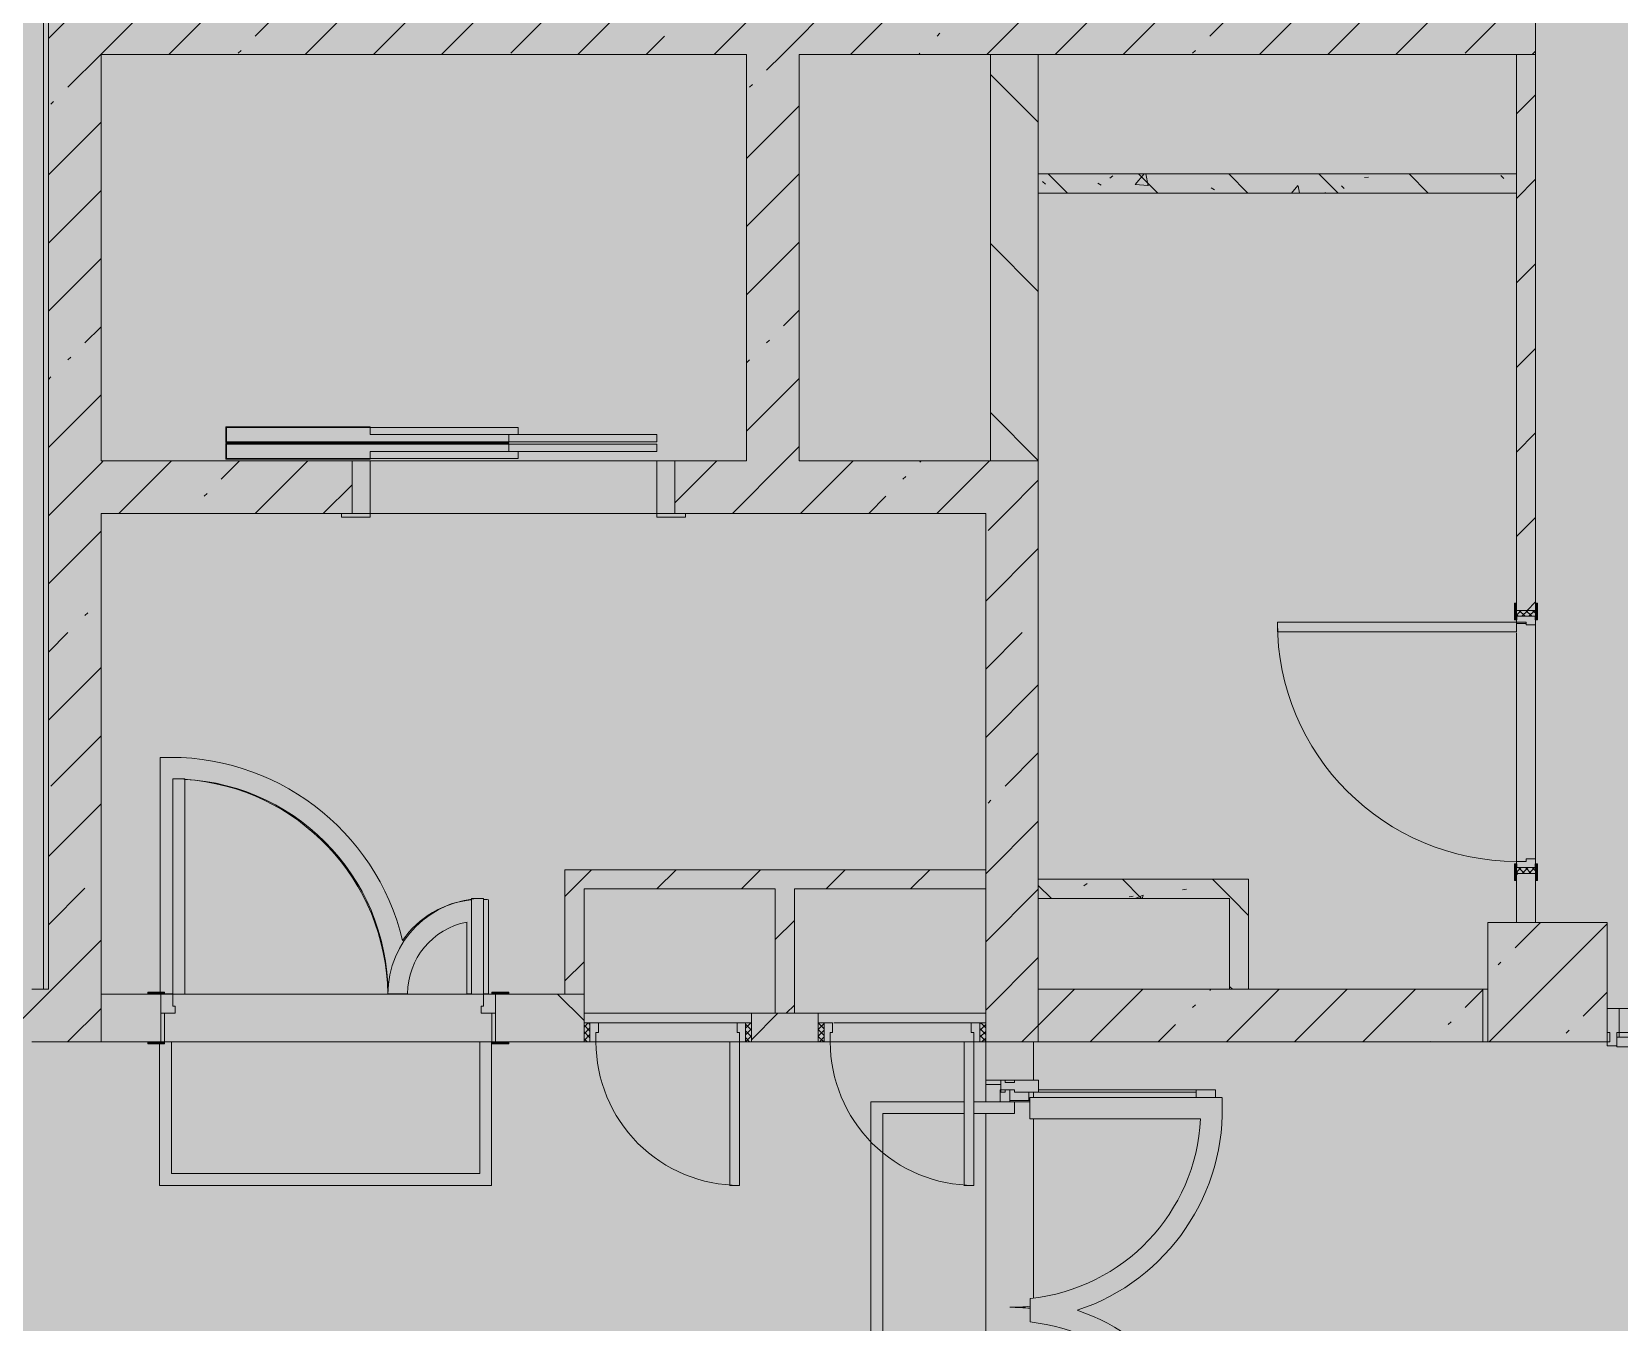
# Model space of a CAD drawing. Header units: millimetres. Extents: x 81633 to 280618, y -8553 to 29000.
# Drawn here: x 240012 to 246652, y 12227 to 17625 of the extents above; entities that cross this region are included whole.
import ezdxf

# ---------------------------------------------------------------- set-up
doc = ezdxf.new("R2010")
doc.units = ezdxf.units.MM
doc.layers.add('A-DETL-GENF-3', color=7, linetype='Continuous', lineweight=9, true_color=0xc0c0c0, transparency=0.4)
for name, color, linetype, lineweight, true_color in [('A-DETL-GENF-4', 7, 'Continuous', 5, 0xe2e2e2), ('A-DETL-GENF-5', 7, 'Continuous', 5, 0xb7b7b7), ('A-DOOR-3', 7, 'Continuous', 5, 0xb7b7b7), ('A-DOOR-4', 7, 'Continuous', 5, 0xe2e2e2), ('A-DOOR-5', 7, 'Continuous', 5, 0xaaaaaa), ('A-DOOR-FRAM-2', 7, 'Continuous', 5, 0xe2e2e2), ('A-DOOR-FRAM-3', 7, 'Continuous', 5, 0xb7b7b7), ('A-DOOR-FRAM-4', 7, 'Continuous', 5, 0xaaaaaa), ('A-FLOR-3', 7, 'Continuous', 5, 0xb7b7b7), ('A-GLAZ-CWMG-4', 7, 'Continuous', 5, 0x737373), ('A-WALL-4', 7, 'Continuous', 9, 0x737373), ('I-WALL-6', 7, 'Continuous', 5, 0x737373), ('I-WALL-7', 7, 'Continuous', 5, 0x787878), ('S-COLS-3', 7, 'Continuous', 5, 0x737373)]:
    doc.layers.add(name, color=color, linetype=linetype, lineweight=lineweight, true_color=true_color)
doc.layers.add('I-WALL-5', color=7, linetype='Continuous', lineweight=5)
doc.layers.add('S-COLS-2', color=7, linetype='Continuous', lineweight=5)
pattern_1 = [(45, (145501.93, 0), (-285.1231, 285.1231), []), (45, (145787.05, 0), (-285.1231, 285.1231), [504.031, -100.806, 16.764, -84.042])]
pattern_2 = [(135, (145501.93, 0), (-353.5534, -353.5534), [])]
pattern_3 = [(45, (145501.93, 0), (-176.7767, 176.7767), [])]
pattern_4 = [(135, (145501.93, 0), (-377.1708, -377.1708), [533.4, -88.9, 17.78, -88.9]), (135, (145501.93, 376.94), (-377.1708, -377.1708), []), (50, (145501.93, 0), (637.6445, -55.7866), [66.675, -733.425]), (355, (145501.9, 0), (-123.3494, 668.6992), [53.34, -586.74]), (100.451, (145555.07, -4.65), (514.299, 612.908), [56.665, -623.315]), (46.184, (145501.9, 177.8), (948.7764, -147.1497), [100.012, -1100.137]), (96.636, (145581, 165.5), (830.909, 865.997), [84.998, -934.973]), (351.184, (145501.9, 177.8), (830.918, 865.988), [80.01, -880.11]), (21, (145590.83, 133.35), (530.6506, -357.9283), [66.675, -733.425]), (326, (145590.8, 133.35), (216.308, 644.6585), [53.34, -586.74]), (71.451, (145635.05, 103.5), (746.9596, 286.7243), [56.665, -623.315]), (37.5, (145501.93, 0), (10.81053, 295.9426), [16.764, -562.864, 16.764, -578.866, -588.962]), (37.5, (145501.93, 0), (10.81053, 295.9426), [-1175.258, 16.764, -572.198]), (7.5, (145501.93, 0), (233.8692, 350.6318), [16.764, -322.834, 16.764, -549.529, -224.472]), (7.5, (145501.93, 0), (233.8692, 350.6318), [-905.891, 16.764, -207.708]), (327.5, (145303.68, 0), (474.5678, -20.0513), [16.764, -205.486, 16.764, -676.656, -920.115]), (327.5, (145303.68, 0), (474.5678, -20.0513), [-915.67, 16.764, -903.351]), (317.5, (145214.8, 0), (518.4522, 88.9934), [16.764, -272.161, 16.764, -443.738, -653.415]), (317.5, (145214.8, 0), (518.4522, 88.9934), [-749.427, 16.764, -636.651])]
pattern_5 = [(135, (1951.41, 124.685), (-14.14214, -14.14214), []), (225, (1951.41, 124.685), (14.14214, -14.14214), [])]
pattern_6 = [(45, (-171.384, 124.685), (-14.1421, 14.1421), []), (135, (-171.384, 124.685), (-14.1421, -14.1421), [])]

# ---------------------------------------------------------------- blocks, each defined once
blk = doc.blocks.new('110_Дверь_СКБ_1Ст_Внутренняя1 - Д-3б_п_ 1100x2100h_много всего 2-32816779-2_3_3_птичка')
at = {"layer": 'A-DOOR-4'}
h = blk.add_hatch(color=256, dxfattribs=at)
h.paths.add_polyline_path([(-512.5, 40), (-512.5, -40), (-477.5, -40), (-477.5, 0), (-487.5, 0), (-487.5, 40)])
h.paths.add_polyline_path([(502.5, 0), (502.5, -40), (537.5, -40), (537.5, 40), (512.5, 40), (512.5, 0)])
at = {"layer": 'A-DOOR-5'}
h = blk.add_hatch(dxfattribs=at)
h.set_pattern_fill('FP_8', color=256, style=0, pattern_type=2)
h.set_pattern_definition([(135, (1751.41, 104.685), (-14.14214, -14.14214), []), (225, (1751.41, 104.685), (14.14214, -14.14214), [])])
h.paths.add_polyline_path([(537.5, -40), (562.5, -40), (562.5, 40), (537.5, 40)])
at = {"layer": 'A-DOOR-FRAM-2'}
for points in [[(472.5, 40), (512.5, 40), (512.5, 1040), (472.5, 1040), (472.5, 813.4)], [(-567.5, 40), (-497.5, 40), (-497.5, 48), (-567.5, 48)], [(522.5, 40), (592.5, 40), (592.5, 48), (522.5, 48)], [(-567.5, -48), (-497.5, -48), (-497.5, -40), (-567.5, -40)], [(522.5, -48), (592.5, -48), (592.5, -40), (522.5, -40)]]:
    blk.add_hatch(color=256, dxfattribs=at).paths.add_polyline_path(points)
at = {"layer": 'A-DOOR-FRAM-4'}
h = blk.add_hatch(dxfattribs=at)
h.set_pattern_fill('FP_9', color=256, style=0, pattern_type=2)
h.set_pattern_definition([(45, (-371.384, 104.685), (-14.1421, 14.1421), []), (135, (-371.384, 104.685), (-14.1421, -14.1421), [])])
h.paths.add_polyline_path([(-537.5, -40), (-512.5, -40), (-512.5, 40), (-537.5, 40)])
at = {"layer": 'A-DOOR-3'}
for p, q in [((512.5, 1040), (472.5, 1040)), ((472.5, 1040), (472.5, 40)), ((512.5, 40), (512.5, 1040)), ((472.5, 40), (512.5, 40))]:
    blk.add_line(p, q, dxfattribs=at)
blk.add_arc((512.5, 40), 1000, 90, 180, dxfattribs=at)
at = {"layer": 'A-DOOR-FRAM-3'}
for p, q in [((-497.5, 48), (-567.5, 48)), ((-567.5, 48), (-567.5, 40)), ((-567.5, 40), (-497.5, 40)), ((-512.5, 40), (-537.5, 40)), ((-537.5, 40), (-537.5, -40)), ((-487.5, 40), (-512.5, 40)), ((-512.5, 40), (-512.5, -40)), ((-512.5, -40), (-512.5, 40)), ((-497.5, 40), (-512.5, 40)), ((-512.5, 40), (-512.5, 39)), ((-512.5, 39), (-497.5, 39)), ((-497.5, 40), (-497.5, 48)), ((-497.5, 39), (-497.5, 40)), ((-487.5, 0), (-487.5, 40)), ((-477.5, 0), (-487.5, 0)), ((-477.5, -40), (-477.5, 0)), ((512.5, 0), (502.5, 0)), ((502.5, 0), (502.5, -40)), ((512.5, 40), (512.5, 0)), ((537.5, 40), (512.5, 40)), ((592.5, 48), (522.5, 48)), ((522.5, 48), (522.5, 40)), ((537.5, 40), (522.5, 40)), ((522.5, 40), (522.5, 39)), ((522.5, 40), (592.5, 40)), ((522.5, 39), (537.5, 39)), ((537.5, -40), (537.5, 40)), ((562.5, 40), (537.5, 40)), ((537.5, 40), (537.5, -40)), ((537.5, 39), (537.5, 40)), ((562.5, -40), (562.5, 40)), ((592.5, 40), (592.5, 48)), ((-497.5, -40), (-567.5, -40)), ((-567.5, -40), (-567.5, -48)), ((-567.5, -48), (-497.5, -48)), ((-537.5, -40), (-512.5, -40)), ((-497.5, -39), (-512.5, -39)), ((-512.5, -39), (-512.5, -40)), ((-512.5, -40), (-477.5, -40)), ((-512.5, -40), (-497.5, -40)), ((-497.5, -40), (-497.5, -39)), ((-497.5, -48), (-497.5, -40)), ((502.5, -40), (537.5, -40)), ((537.5, -39), (522.5, -39)), ((522.5, -39), (522.5, -40)), ((522.5, -40), (537.5, -40)), ((592.5, -40), (522.5, -40)), ((522.5, -40), (522.5, -48)), ((522.5, -48), (592.5, -48)), ((537.5, -40), (537.5, -39)), ((537.5, -40), (562.5, -40)), ((592.5, -48), (592.5, -40))]:
    blk.add_line(p, q, dxfattribs=at)
blk = doc.blocks.new('110_Дверь_СКБ_2Ст - Д-3а 1450x2100h_Лестничная клетка из коридора-32352288-2_3_3_птичка')
at = {"layer": 'A-DOOR-4'}
for points in [[(-587.5, 100), (-587.5, 1000), (-637.5, 1000), (-637.5, 100)], [(662.5, 100), (662.5, 500), (612.5, 500), (612.5, 100)], [(712.5, -100), (712.5, 20), (697.5, 20), (697.5, -100)]]:
    blk.add_hatch(color=256, dxfattribs=at).paths.add_polyline_path(points)
h = blk.add_hatch(color=256, dxfattribs=at)
h.paths.add_polyline_path([(652.5, 20), (712.5, 20), (712.5, 100), (662.5, 100), (662.5, 50), (652.5, 50)])
h.paths.add_polyline_path([(-687.5, 20), (-627.5, 20), (-627.5, 50), (-637.5, 50), (-637.5, 100), (-687.5, 100)])
at = {"layer": 'A-DOOR-FRAM-2'}
for points in [[(-672.5, 100), (-672.5, 108), (-742.5, 108), (-742.5, 100)], [(767.5, 100), (767.5, 108), (697.5, 108), (697.5, 100)], [(-672.5, -100), (-672.5, 20), (-687.5, 20), (-687.5, -100)], [(-672.5, -108), (-672.5, -100), (-742.5, -100), (-742.5, -108)], [(767.5, -108), (767.5, -100), (697.5, -100), (697.5, -108)]]:
    blk.add_hatch(color=256, dxfattribs=at).paths.add_polyline_path(points)
at = {"layer": 'A-DOOR-3'}
for p, q in [((-637.5, 1000), (-637.5, 100)), ((-587.5, 1000), (-637.5, 1000)), ((-587.5, 100), (-587.5, 1000)), ((662.5, 500), (612.5, 500)), ((612.5, 500), (612.5, 100)), ((662.5, 100), (662.5, 500)), ((-637.5, 100), (-587.5, 100)), ((612.5, 100), (662.5, 100))]:
    blk.add_line(p, q, dxfattribs=at)
for centre, radius, start, end in [((-637.5, 100), 900, 0, 90), ((662.5, 100), 400, 90, 180)]:
    blk.add_arc(centre, radius, start, end, dxfattribs=at)
at = {"layer": 'A-DOOR-FRAM-3'}
for p, q in [((-672.5, 108), (-742.5, 108)), ((-742.5, 108), (-742.5, 100)), ((-742.5, 100), (-672.5, 100)), ((-637.5, 100), (-687.5, 100)), ((-687.5, 100), (-687.5, 20)), ((-672.5, 100), (-672.5, 108)), ((-637.5, 50), (-637.5, 100)), ((662.5, 100), (662.5, 50)), ((712.5, 100), (662.5, 100)), ((767.5, 108), (697.5, 108)), ((697.5, 108), (697.5, 100)), ((697.5, 100), (767.5, 100)), ((712.5, 20), (712.5, 100)), ((767.5, 100), (767.5, 108)), ((-687.5, 20), (-627.5, 20)), ((-672.5, 20), (-687.5, 20)), ((-687.5, 20), (-687.5, -100)), ((-672.5, -100), (-672.5, 20)), ((-627.5, 50), (-637.5, 50)), ((-627.5, 20), (-627.5, 50)), ((662.5, 50), (652.5, 50)), ((652.5, 50), (652.5, 20)), ((652.5, 20), (712.5, 20)), ((712.5, 20), (697.5, 20)), ((697.5, 20), (697.5, -100)), ((712.5, -100), (712.5, 20)), ((-672.5, -100), (-742.5, -100)), ((-742.5, -100), (-742.5, -108)), ((-742.5, -108), (-672.5, -108)), ((-687.5, -100), (-672.5, -100)), ((-672.5, -108), (-672.5, -100)), ((697.5, -100), (712.5, -100)), ((767.5, -100), (697.5, -100)), ((697.5, -100), (697.5, -108)), ((697.5, -108), (767.5, -108)), ((767.5, -108), (767.5, -100))]:
    blk.add_line(p, q, dxfattribs=at)
blk = doc.blocks.new('110_Дверь_СКБ_1Ст - д-18 700x2100h_Технический шкаф ЭОМ и СС-23698042-2_3_3_птичка')
at = {"layer": 'A-DOOR-4'}
h = blk.add_hatch(color=256, dxfattribs=at)
h.paths.add_polyline_path([(312.5, 60), (312.5, 20), (302.5, 20), (302.5, -20), (337.5, -20), (337.5, 60)])
h.paths.add_polyline_path([(-287.5, 60), (-312.5, 60), (-312.5, -20), (-277.5, -20), (-277.5, 20), (-287.5, 20)])
at = {"layer": 'A-DOOR-5'}
h = blk.add_hatch(dxfattribs=at)
h.set_pattern_fill('FP_28', color=256, style=0, pattern_type=2)
h.set_pattern_definition(pattern_5)
h.paths.add_polyline_path([(362.5, 60), (337.5, 60), (337.5, -20), (362.5, -20)])
at = {"layer": 'A-DOOR-FRAM-2'}
blk.add_hatch(color=256, dxfattribs=at).paths.add_polyline_path([(-247.5, 660), (-287.5, 660), (-287.5, 60), (-247.5, 60), (-247.5, 124.3)])
at = {"layer": 'A-DOOR-FRAM-4'}
h = blk.add_hatch(dxfattribs=at)
h.set_pattern_fill('FP_29', color=256, style=0, pattern_type=2)
h.set_pattern_definition(pattern_6)
h.paths.add_polyline_path([(-312.5, 60), (-337.5, 60), (-337.5, -20), (-312.5, -20)])
at = {"layer": 'A-DOOR-3'}
for p, q in [((-287.5, 660), (-287.5, 60)), ((-247.5, 660), (-287.5, 660)), ((-247.5, 60), (-247.5, 660)), ((-287.5, 60), (-247.5, 60))]:
    blk.add_line(p, q, dxfattribs=at)
blk.add_arc((-287.5, 60), 600, 360, 90, dxfattribs=at)
at = {"layer": 'A-DOOR-FRAM-3'}
for p, q in [((-312.5, 60), (-337.5, 60)), ((-337.5, 60), (-337.5, -20)), ((-287.5, 60), (-312.5, 60)), ((-312.5, 60), (-312.5, -20)), ((-312.5, -20), (-312.5, 60)), ((-287.5, 20), (-287.5, 60)), ((-277.5, 20), (-287.5, 20)), ((-277.5, -20), (-277.5, 20)), ((-247.5, 60), (312.5, 60)), ((312.5, 20), (302.5, 20)), ((302.5, 20), (302.5, -20)), ((312.5, 60), (312.5, 20)), ((337.5, 60), (312.5, 60)), ((337.5, -20), (337.5, 60)), ((362.5, 60), (337.5, 60)), ((337.5, 60), (337.5, -20)), ((362.5, -20), (362.5, 60)), ((-337.5, -20), (-312.5, -20)), ((-312.5, -20), (-277.5, -20)), ((297.9, -20), (-277.5, -20)), ((302.5, -20), (337.5, -20)), ((337.5, -20), (362.5, -20))]:
    blk.add_line(p, q, dxfattribs=at)
blk = doc.blocks.new('110_Дверь_СКБ_1Ст - д-18 700x2100h_Технический шкаф ЭОМ и СС-V180-2_3_3_птичка')
at = {"layer": 'A-DOOR-4'}
h = blk.add_hatch(color=256, dxfattribs=at)
h.paths.add_polyline_path([(312.5, 60), (312.5, 20), (302.5, 20), (302.5, -20), (337.5, -20), (337.5, 60)])
h.paths.add_polyline_path([(-287.5, 60), (-312.5, 60), (-312.5, -20), (-277.5, -20), (-277.5, 20), (-287.5, 20)])
at = {"layer": 'A-DOOR-5'}
h = blk.add_hatch(dxfattribs=at)
h.set_pattern_fill('FP_28', color=256, style=0, pattern_type=2)
h.set_pattern_definition(pattern_5)
h.paths.add_polyline_path([(358.9, 60), (337.5, 60), (337.5, -20), (362.5, -20), (362.5, 60)])
at = {"layer": 'A-DOOR-FRAM-2'}
blk.add_hatch(color=256, dxfattribs=at).paths.add_polyline_path([(-247.5, 660), (-287.5, 660), (-287.5, 60), (-247.5, 60), (-247.5, 124.3)])
at = {"layer": 'A-DOOR-FRAM-4'}
h = blk.add_hatch(dxfattribs=at)
h.set_pattern_fill('FP_29', color=256, style=0, pattern_type=2)
h.set_pattern_definition(pattern_6)
h.paths.add_polyline_path([(-312.5, 60), (-337.5, 60), (-337.5, -20), (-312.5, -20)])
at = {"layer": 'A-DOOR-3'}
for p, q in [((-287.5, 660), (-287.5, 60)), ((-247.5, 660), (-287.5, 660)), ((-247.5, 60), (-247.5, 660)), ((-287.5, 60), (-247.5, 60))]:
    blk.add_line(p, q, dxfattribs=at)
blk.add_arc((-287.5, 60), 600, 360, 90, dxfattribs=at)
at = {"layer": 'A-DOOR-FRAM-3'}
for p, q in [((-312.5, 60), (-337.5, 60)), ((-337.5, 60), (-337.5, -20)), ((-287.5, 60), (-312.5, 60)), ((-312.5, 60), (-312.5, -20)), ((-312.5, -20), (-312.5, 60)), ((-287.5, 20), (-287.5, 60)), ((-277.5, 20), (-287.5, 20)), ((-277.5, -20), (-277.5, 20)), ((-247.5, 60), (312.5, 60)), ((312.5, 20), (302.5, 20)), ((302.5, 20), (302.5, -20)), ((312.5, 60), (312.5, 20)), ((337.5, 60), (312.5, 60)), ((337.5, -20), (337.5, 60)), ((362.5, 60), (337.5, 60)), ((337.5, 60), (337.5, -20)), ((362.5, -20), (362.5, 60)), ((-337.5, -20), (-312.5, -20)), ((-312.5, -20), (-277.5, -20)), ((302.5, -20), (-277.5, -20)), ((302.5, -20), (337.5, -20)), ((337.5, -20), (362.5, -20))]:
    blk.add_line(p, q, dxfattribs=at)
blk = doc.blocks.new('BSC_Колонна _Прямоугольная - 500х500-17857564-2_3_3_птичка')
at = {"layer": 'S-COLS-2'}
h = blk.add_hatch(dxfattribs=at)
h.set_pattern_fill('FP_168', color=256, style=0, pattern_type=2)
h.set_pattern_definition([(45, (-100850, -13650), (-285.1231, 285.1231), []), (45, (-100564.88, -13650), (-285.1231, 285.1231), [504.031, -100.806, 16.764, -84.042])])
h.paths.add_polyline_path([(-250, -250), (250, -250), (250, 250), (-250, 250)])
at = {"layer": 'S-COLS-3'}
for p, q in [((250, 250), (-250, 250)), ((-250, 250), (-250, -250)), ((250, -250), (250, 250)), ((-250, -250), (250, -250))]:
    blk.add_line(p, q, dxfattribs=at)
blk = doc.blocks.new('DOR_Дверь лифта - 1350х2050h-19118285-2_3_3_птичка')
at = {"layer": 'A-DOOR-3'}
for p, q in [((-600, 125), (-720, 125)), ((-720, 125), (-720, 110)), ((-720, 110), (-600, 110)), ((-675, 110), (-675, -110)), ((-600, 110), (-675, 110)), ((-600, 110), (-600, 125)), ((600, 110), (-600, 110)), ((-600, 110), (-600, -110)), ((720, 125), (600, 125)), ((600, 125), (600, 110)), ((600, -110), (600, 110)), ((675, 110), (600, 110)), ((600, 110), (720, 110)), ((675, -110), (675, 110)), ((720, 110), (720, 125)), ((-675, -110), (-600, -110)), ((-600, -110), (600, -110)), ((-20, -120), (-20, -150)), ((600, -120), (-20, -120)), ((600, -110), (675, -110)), ((600, -150), (600, -120)), ((-600, -150), (-600, -180)), ((20, -150), (-600, -150)), ((-600, -180), (20, -180)), ((-600, -190), (-600, -220)), ((20, -190), (-600, -190)), ((-20, -150), (600, -150)), ((20, -180), (20, -150)), ((20, -220), (20, -190)), ((-600, -220), (20, -220)), ((-20, -220), (-20, -250)), ((600, -220), (-20, -220)), ((-20, -250), (600, -250)), ((600, -250), (600, -220))]:
    blk.add_line(p, q, dxfattribs=at)
at = {"layer": 'A-DOOR-FRAM-3'}
for p, q in [((600, -117), (600, -120)), ((1203, -117), (600, -117)), ((600, -120), (1200, -120)), ((1200, -120), (1200, -180)), ((1203, -183), (1203, -117)), ((1200, -180), (20, -180)), ((20, -180), (20, -183)), ((20, -183), (1203, -183)), ((1203, -187), (20, -187)), ((20, -187), (20, -190)), ((20, -190), (1200, -190)), ((1200, -190), (1200, -250)), ((1203, -253), (1203, -187)), ((600, -250), (600, -253)), ((1200, -250), (600, -250)), ((600, -253), (1203, -253))]:
    blk.add_line(p, q, dxfattribs=at)
blk = doc.blocks.new('Дверь_Витражная_остекление_ - ВВ-7 остекление-32349468-2_3_3_птичка')
at = {"layer": 'A-DETL-GENF-4'}
for points in [[(-860, -106.8), (-860, -880), (-837.2, -880), (-837.2, -106.8), (-815, -106.8), (-815, -20), (-860, -20)], [(865, -103.8), (877.8, -103.8), (877.8, -880), (910, -880), (910, -140), (900, -140), (900, -40), (910, -40), (910, -20), (865, -20)]]:
    blk.add_hatch(color=256, dxfattribs=at).paths.add_polyline_path(points)
at = {"layer": 'A-DETL-GENF-5'}
for p, q in [((-815, -20), (-860, -20)), ((-860, -880), (-860, -20)), ((-815, -20), (-860, -20)), ((-860, -20), (-860, -880)), ((-815, -106.8), (-815, -20)), ((-815, -106.8), (-815, -20)), ((865, -103.8), (865, -20)), ((865, -20), (865, -103.8)), ((-860, -100), (-815, -100)), ((-850, -800), (-850, -100)), ((-806, -106.8), (-806, -100)), ((900, -100), (865, -100)), ((900, -800), (900, -140)), ((910, -880), (910, -140)), ((910, -880), (910, -140)), ((-860, -800), (-837.2, -800)), ((910, -800), (877.8, -800)), ((-860, -880), (-837.2, -880)), ((-860, -880), (-837.2, -880)), ((910, -880), (877.8, -880)), ((877.8, -880), (910, -880))]:
    blk.add_line(p, q, dxfattribs=at)
at = {"layer": 'A-DOOR-3'}
for p, q in [((-910, 20), (-860, 20)), ((-910, -20), (-910, 20)), ((-860, 20), (-860, -20)), ((860, 20), (910, 20)), ((860, -20), (860, 20)), ((910, 20), (910, -20)), ((-860, -20), (-910, -20)), ((-860, -880), (-860, -20)), ((910, -20), (860, -20)), ((860, -103.8), (860, -39))]:
    blk.add_line(p, q, dxfattribs=at)
for centre, start, end in [((-860, -20), 354.22155, 0), ((860, -20), 180, 185.77845), ((-860, -20), 270, 271.54729)]:
    blk.add_arc(centre, 860, start, end, dxfattribs=at)
blk = doc.blocks.new('Прямоугольный импост - Импост структурный с накладкой - 160мм Темный-32348142-2_3_3_птичка')
at = {"layer": 'A-GLAZ-CWMG-4'}
for p, q in [((0, 17), (-50, 17)), ((-50, 17), (-50, 0)), ((-50, 0), (-40, 0)), ((-40, 0), (-40, -40)), ((-10, -40), (-10, 0)), ((-10, 0), (0, 0)), ((0, 0), (0, 17)), ((-40, -40), (-50, -40)), ((-50, -40), (-50, -140)), ((0, -40), (-10, -40)), ((0, -140), (0, -40)), ((-50, -140), (0, -140))]:
    blk.add_line(p, q, dxfattribs=at)
blk = doc.blocks.new('Дверь_Витражная_остекление_ - ВВ-22-32429667-2_3_3_птичка')
at = {"layer": 'A-DETL-GENF-4'}
for points in [[(-642.5, -710), (-642.5, -20), (-687.5, -20), (-687.5, -710)], [(737.5, -705), (737.5, -20), (692.5, -20), (692.5, -705)]]:
    blk.add_hatch(color=256, dxfattribs=at).paths.add_polyline_path(points)
at = {"layer": 'A-DETL-GENF-5'}
for p, q in [((-642.5, -20), (-687.5, -20)), ((-687.5, -710), (-687.5, -20)), ((-642.5, -20), (-687.5, -20)), ((-687.5, -20), (-687.5, -710)), ((-642.5, -710), (-642.5, -20)), ((-642.5, -710), (-642.5, -20)), ((692.5, -705), (692.5, -20)), ((692.5, -20), (692.5, -705)), ((737.5, -705), (737.5, -20)), ((737.5, -705), (737.5, -20)), ((-687.5, -100), (-642.5, -100)), ((-677.5, -630), (-677.5, -100)), ((-633.5, -630), (-633.5, -100)), ((683.5, -625), (683.5, -100)), ((737.5, -100), (692.5, -100)), ((727.5, -625), (727.5, -100)), ((-687.5, -630), (-642.5, -630)), ((737.5, -625), (692.5, -625)), ((-687.5, -710), (-642.5, -710)), ((-687.5, -710), (-642.5, -710)), ((737.5, -705), (692.5, -705)), ((692.5, -705), (737.5, -705))]:
    blk.add_line(p, q, dxfattribs=at)
at = {"layer": 'A-DOOR-3'}
for p, q in [((-737.5, 20), (-687.5, 20)), ((-737.5, -20), (-737.5, 20)), ((-687.5, 20), (-687.5, -20)), ((687.5, 20), (737.5, 20)), ((687.5, -20), (687.5, 20)), ((737.5, 20), (737.5, -20)), ((-687.5, -20), (-737.5, -20)), ((-687.5, -710), (-687.5, -20)), ((687.5, -705), (687.5, -20)), ((737.5, -20), (687.5, -20))]:
    blk.add_line(p, q, dxfattribs=at)
for centre, radius, start, end in [((-687.5, -20), 690, 270, 0), ((687.5, -20), 685, 180, 270)]:
    blk.add_arc(centre, radius, start, end, dxfattribs=at)
blk = doc.blocks.new('Прямоугольный импост - Импост структурный с накладкой - 160мм Темный-V242-2_3_3_птичка')
at = {"layer": 'A-GLAZ-CWMG-4'}
for p, q in [((0, 17), (-40, 17)), ((-10, -40), (-10, 0)), ((-10, 0), (0, 0)), ((0, 0), (0, 17)), ((-40, -40), (-50, -40)), ((-50, -40), (-50, -140)), ((-40, -20), (-40, -40)), ((0, -40), (-10, -40)), ((-50, -140), (0, -140))]:
    blk.add_line(p, q, dxfattribs=at)
blk = doc.blocks.new('Прямоугольный импост - Импост структурный с накладкой - 160мм Темный-32427025-2_3_3_птичка')
at = {"layer": 'A-GLAZ-CWMG-4'}
for p, q in [((102605, 13540), (101150, 13540)), ((101150, 13420), (101150, 13440)), ((102605, 13440), (101150, 13440)), ((102605, 13440), (102605, 13420)), ((102565, 13400), (101190, 13400)), ((102565, 13383), (101190, 13383))]:
    blk.add_line(p, q, dxfattribs=at)

msp = doc.modelspace()

# ---------------------------------------------------------------- hatches: boundary and pattern name
at = {"layer": 'A-DETL-GENF-3'}
msp.add_hatch(color=256, dxfattribs=at).paths.add_polyline_path([(270739.9, -258), (270739.9, 21558), (238809.9, 21558), (238809.9, 27348), (230361.9, 27348), (230361.9, 5750), (234703.9, 5750), (234703.9, -258), (270432.1, -258)])
at = {"layer": 'I-WALL-5'}
h = msp.add_hatch(dxfattribs=at)
h.set_pattern_fill('FP_88', color=256, style=0, pattern_type=2)
h.set_pattern_definition(pattern_1)
h.paths.add_polyline_path([(246221.9, 17530), (246301.9, 17530), (246301.9, 17750), (240081.9, 17750), (240081.9, 17530), (245448.5, 17530)])
h = msp.add_hatch(dxfattribs=at)
h.set_pattern_fill('FP_88', color=256, style=0, pattern_type=2)
h.set_pattern_definition(pattern_1)
h.paths.add_polyline_path([(240243.6, 13620), (240301.9, 13620), (240301.9, 17530), (240081.9, 17530), (240081.9, 13620)])
h = msp.add_hatch(dxfattribs=at)
h.set_pattern_fill('FP_88', color=256, style=0, pattern_type=2)
h.set_pattern_definition(pattern_1)
h.paths.add_polyline_path([(243221.9, 15830), (243221.9, 17530), (243001.9, 17530), (243001.9, 15830)])
h = msp.add_hatch(dxfattribs=at)
h.set_pattern_fill('FP_91', color=256, style=0, pattern_type=2)
h.set_pattern_definition(pattern_2)
h.paths.add_polyline_path([(244021.9, 15830), (244221.9, 15830), (244221.9, 17530), (244021.9, 17530), (244021.9, 17477.2)])
h = msp.add_hatch(dxfattribs=at)
h.set_pattern_fill('FP_92', color=256, style=0, pattern_type=2)
h.set_pattern_definition(pattern_3)
h.paths.add_polyline_path([(246249, 13900), (246301.9, 13900), (246301.9, 14105), (246221.9, 14105), (246221.9, 13900)])
h.paths.add_polyline_path([(246221.9, 15205), (246301.9, 15205), (246301.9, 17530), (246221.9, 17530), (246221.9, 15235)])
h = msp.add_hatch(dxfattribs=at)
h.set_pattern_fill('FP_88', color=256, style=0, pattern_type=2)
h.set_pattern_definition(pattern_1)
h.paths.add_polyline_path([(240301.9, 15610), (241351.9, 15610), (241351.9, 15830), (240301.9, 15830)])
h.paths.add_polyline_path([(244001.9, 15610), (244221.9, 15610), (244221.9, 15830), (242701.9, 15830), (242701.9, 15610), (243366.6, 15610)])
h = msp.add_hatch(dxfattribs=at)
h.set_pattern_fill('FP_88', color=256, style=0, pattern_type=2)
h.set_pattern_definition(pattern_1)
h.paths.add_polyline_path([(244221.9, 13400), (244221.9, 15610), (244001.9, 15610), (244001.9, 13400)])
h = msp.add_hatch(dxfattribs=at)
h.set_pattern_fill('FP_92', color=256, style=0, pattern_type=2)
h.set_pattern_definition(pattern_3)
h.paths.add_polyline_path([(242241.9, 13600), (242321.9, 13600), (242321.9, 14120), (242241.9, 14120), (242241.9, 13927.4)])
h = msp.add_hatch(dxfattribs=at)
h.set_pattern_fill('FP_92', color=256, style=0, pattern_type=2)
h.set_pattern_definition(pattern_3)
h.paths.add_polyline_path([(244001.9, 14040), (244001.9, 14120), (242321.9, 14120), (242321.9, 14040), (243366.6, 14040)])
h = msp.add_hatch(dxfattribs=at)
h.set_pattern_fill('FP_92', color=256, style=0, pattern_type=2)
h.set_pattern_definition(pattern_3)
h.paths.add_polyline_path([(243201.9, 13520), (243201.9, 14040), (243121.9, 14040), (243121.9, 13520)])
h = msp.add_hatch(dxfattribs=at)
h.set_pattern_fill('FP_88', color=256, style=0, pattern_type=2)
h.set_pattern_definition(pattern_1)
h.paths.add_polyline_path([(240011.9, 13400), (240301.9, 13400), (240301.9, 13620), (239956.9, 13620), (239956.9, 13400)])
h.paths.add_polyline_path([(238531.9, 13400), (238556.9, 13400), (238556.9, 13620), (238531.9, 13620), (238531.9, 13540)])
h = msp.add_hatch(dxfattribs=at)
h.set_pattern_fill('FP_88', color=256, style=0, pattern_type=2)
h.set_pattern_definition(pattern_1)
h.paths.add_polyline_path([(246081.9, 13400), (246081.9, 13620), (244221.9, 13620), (244221.9, 13400), (245448.5, 13400)])
h = msp.add_hatch(dxfattribs=at)
h.set_pattern_fill('FP_91', color=256, style=0, pattern_type=2)
h.set_pattern_definition(pattern_2)
h.paths.add_polyline_path([(241951.9, 13400), (242321.9, 13400), (242321.9, 13600), (241951.9, 13600), (241951.9, 13520)])
h.paths.add_polyline_path([(240351.9, 13400), (240551.9, 13400), (240551.9, 13600), (240301.9, 13600), (240301.9, 13400)])
h = msp.add_hatch(dxfattribs=at)
h.set_pattern_fill('FP_171', color=256, style=0, pattern_type=2)
h.set_pattern_definition([(45, (145501.93, 0), (-427.6843, 427.6843), []), (45, (145787.05, 0), (-427.6843, 427.6843), [])])
h.paths.add_polyline_path([(243301.9, 13400), (243301.9, 13520), (243021.9, 13520), (243021.9, 13400)])
at = {"layer": 'I-WALL-7'}
h = msp.add_hatch(dxfattribs=at)
h.set_pattern_fill('FP_95', color=256, style=0, pattern_type=2)
h.set_pattern_definition(pattern_4)
h.paths.add_polyline_path([(245448.5, 16950), (246221.9, 16950), (246221.9, 17030), (244221.9, 17030), (244221.9, 16950)])
h = msp.add_hatch(dxfattribs=at)
h.set_pattern_fill('FP_95', color=256, style=0, pattern_type=2)
h.set_pattern_definition(pattern_4)
h.paths.add_polyline_path([(245021.9, 14000), (245101.9, 14000), (245101.9, 14080), (244221.9, 14080), (244221.9, 14000)])
h = msp.add_hatch(dxfattribs=at)
h.set_pattern_fill('FP_95', color=256, style=0, pattern_type=2)
h.set_pattern_definition(pattern_4)
h.paths.add_polyline_path([(245101.9, 13620), (245101.9, 14000), (245021.9, 14000), (245021.9, 13620)])

# ---------------------------------------------------------------- linework, layer by layer
at = {"layer": 'A-FLOR-3'}
for p, q in [((240060.9, 13620), (240060.9, 17750)), ((246261.9, 15150), (246221.9, 15150)), ((240548.4, 14589.2), (240548.4, 13608)), ((241922.4, 13601.1), (241922.4, 13994.7)), ((241832.4, 13900.9), (241832.4, 13601.1)), ((246081.9, 13620), (246101.9, 13620)), ((240566.9, 13601.1), (240601.9, 13601.1)), ((241500.8, 13601.1), (241583.9, 13601.1)), ((241832.4, 13601.1), (241851.9, 13601.1)), ((241901.9, 13601.1), (241922.4, 13601.1)), ((240546.4, 13392), (240546.4, 12800)), ((240596.4, 13400), (240566.9, 13400)), ((240596.4, 12850), (240596.4, 13400)), ((241935.6, 13400), (241885.6, 13400)), ((241885.6, 13400), (241885.6, 12850)), ((241935.6, 12800), (241935.6, 13400)), ((246101.9, 13400), (246081.9, 13400)), ((244065.9, 13221.2), (244001.9, 13221.2)), ((243521.9, 13150), (243521.9, 11481.2)), ((243911.9, 13150), (243521.9, 13150)), ((244062.9, 13150), (243951.9, 13150)), ((244121.9, 13150), (244102.9, 13150)), ((244121.9, 13100), (244121.9, 13150)), ((244990.3, 13167.8), (244186.8, 13167.8)), ((244186.8, 13167.8), (244186.8, 13078)), ((243571.9, 11531.2), (243571.9, 13100)), ((243571.9, 13100), (243911.9, 13100)), ((243951.9, 13100), (244121.9, 13100)), ((244186.8, 13078), (244900.8, 13078)), ((241885.6, 12850), (240596.4, 12850)), ((240546.4, 12800), (241935.6, 12800)), ((244188.2, 12327), (244188.2, 12228.6))]:
    msp.add_line(p, q, dxfattribs=at)
for centre, radius, start, end in [((240590.9, 13590.1), 1000, 13.54971, 92.43764), ((240590.9, 13590.1), 910, 0.6926, 86.14974), ((241888.9, 13601.1), 395, 95.37122, 145.57769), ((241888.9, 13601.1), 395, 85.12655, 88.10651), ((241888.9, 13601.1), 305, 100.66451, 180), ((244106.8, 13117.8), 885, 288.26618, 3.23877), ((244106.8, 13117.8), 795, 275.8832, 357.13064), ((244106.8, 11452.8), 780, 6.57701, 84.00325), ((244106.8, 11452.8), 870, 360, 71.40745)]:
    msp.add_arc(centre, radius, start, end, dxfattribs=at)
at = {"layer": 'A-WALL-4'}
for p, q in [((244221.9, 17530), (244021.9, 17530)), ((246301.9, 17530), (246221.9, 17530)), ((244221.9, 17030), (244221.9, 16950)), ((246221.9, 16950), (246221.9, 17030)), ((244021.9, 15830), (244221.9, 15830)), ((244001.9, 14040), (244001.9, 14120)), ((244221.9, 14080), (244221.9, 14000)), ((245021.9, 13620), (245101.9, 13620)), ((242241.9, 13600), (242321.9, 13600)), ((243121.9, 13520), (243201.9, 13520))]:
    msp.add_line(p, q, dxfattribs=at)
at = {"layer": 'I-WALL-6'}
for p, q in [((246301.9, 15235), (246301.9, 20755)), ((240081.9, 17750), (240081.9, 13620)), ((240301.9, 15830), (240301.9, 17530)), ((240301.9, 17530), (243001.9, 17530)), ((243001.9, 17530), (243001.9, 15830)), ((243221.9, 17530), (244021.9, 17530)), ((243221.9, 15830), (243221.9, 17530)), ((244021.9, 17530), (244021.9, 15830)), ((244221.9, 17530), (246221.9, 17530)), ((244221.9, 17030), (244221.9, 17530)), ((246221.9, 17530), (246221.9, 17030)), ((246221.9, 17030), (244221.9, 17030)), ((244221.9, 16950), (246221.9, 16950)), ((244221.9, 14080), (244221.9, 16950)), ((246221.9, 16950), (246221.9, 15235)), ((241351.9, 15830), (240301.9, 15830)), ((241351.9, 15610), (241351.9, 15830)), ((243001.9, 15830), (242701.9, 15830)), ((242701.9, 15830), (242701.9, 15610)), ((244021.9, 15830), (243221.9, 15830)), ((240301.9, 15610), (241351.9, 15610)), ((240301.9, 15610), (240301.9, 13400)), ((242701.9, 15610), (244001.9, 15610)), ((244001.9, 15610), (244001.9, 14120)), ((246301.9, 15145), (246301.9, 14165)), ((246221.9, 14155), (246221.9, 15110.6)), ((242241.9, 14120), (242241.9, 13600)), ((244001.9, 14120), (242241.9, 14120)), ((245101.9, 14080), (244221.9, 14080)), ((245101.9, 13620), (245101.9, 14080)), ((242321.9, 13480), (242321.9, 14040)), ((242321.9, 14040), (243121.9, 14040)), ((243121.9, 14040), (243121.9, 13520)), ((243201.9, 14040), (244001.9, 14040)), ((243201.9, 13520), (243201.9, 14040)), ((244001.9, 14040), (244001.9, 13480)), ((246221.9, 14075), (246221.9, 13900)), ((246301.9, 13900), (246301.9, 14075)), ((244221.9, 14000), (245021.9, 14000)), ((244221.9, 13400), (244221.9, 14000)), ((245021.9, 14000), (245021.9, 13620)), ((240081.9, 13620), (240011.9, 13620)), ((245021.9, 13620), (244221.9, 13620)), ((246081.9, 13620), (245101.9, 13620)), ((246081.9, 13400), (246081.9, 13620)), ((240496.9, 13600), (240301.9, 13600)), ((240651.9, 13600), (241851.9, 13600)), ((242241.9, 13600), (242006.9, 13600)), ((242321.9, 13520), (243121.9, 13520)), ((243021.9, 13520), (243021.9, 13480)), ((243201.9, 13520), (244001.9, 13520)), ((243301.9, 13480), (243301.9, 13520)), ((240011.9, 13400), (240301.9, 13400)), ((240301.9, 13400), (240496.9, 13400)), ((241885.6, 13400), (240596.4, 13400)), ((242006.9, 13400), (242321.9, 13400)), ((243021.9, 13400), (243301.9, 13400)), ((244221.9, 13400), (244001.9, 13400)), ((244001.9, 13400), (244001.9, 13150)), ((244201.9, 13240), (244201.9, 13400)), ((244221.9, 13400), (246081.9, 13400)), ((244001.9, 13240), (244201.9, 13240)), ((244201.9, 13190), (244201.9, 13167.8)), ((244001.9, 11531.2), (244001.9, 13100)), ((244201.9, 13078), (244201.9, 12329.3))]:
    msp.add_line(p, q, dxfattribs=at)

# ---------------------------------------------------------------- block references
at = {"layer": 'A-DOOR-3'}
for name, p, rotation in [('DOR_Дверь лифта - 1350х2050h-19118285-2_3_3_птичка', (242026.9, 15720), 180), ('110_Дверь_СКБ_1Ст_Внутренняя1 - Д-3б_п_ 1100x2100h_много всего 2-32816779-2_3_3_птичка', (246261.9, 14642.5), 90), ('110_Дверь_СКБ_1Ст - д-18 700x2100h_Технический шкаф ЭОМ и СС-V180-2_3_3_птичка', (242684.4, 13460), 180), ('110_Дверь_СКБ_1Ст - д-18 700x2100h_Технический шкаф ЭОМ и СС-23698042-2_3_3_птичка', (243664.4, 13460), 180), ('Дверь_Витражная_остекление_ - ВВ-7 остекление-32349468-2_3_3_птичка', (244082.9, 12290), 89.99999999999993)]:
    msp.add_blockref(name, p, dxfattribs=dict(at, rotation=rotation))
for name, p in [('110_Дверь_СКБ_2Ст - Д-3а 1450x2100h_Лестничная клетка из коридора-32352288-2_3_3_птичка', (241239.4, 13500)), ('Дверь_Витражная_остекление_ - ВВ-22-32429667-2_3_3_птичка', (247379.4, 13400))]:
    msp.add_blockref(name, p, dxfattribs=at)
at = {"layer": 'A-GLAZ-CWMG-4'}
for name, p, rotation in [('Прямоугольный импост - Импост структурный с накладкой - 160мм Темный-V242-2_3_3_птичка', (246601.9, 13400), 180), ('Прямоугольный импост - Импост структурный с накладкой - 160мм Темный-32348142-2_3_3_птичка', (244082.9, 13240), 89.99999999999993)]:
    msp.add_blockref(name, p, dxfattribs=dict(at, rotation=rotation))
msp.add_blockref('Прямоугольный импост - Импост структурный с накладкой - 160мм Темный-32427025-2_3_3_птичка', (145501.9, 0), dxfattribs=at)
at = {"layer": 'S-COLS-3'}
msp.add_blockref('BSC_Колонна _Прямоугольная - 500х500-17857564-2_3_3_птичка', (246351.9, 13650), dxfattribs=at)

doc.saveas('drawing.dxf')
